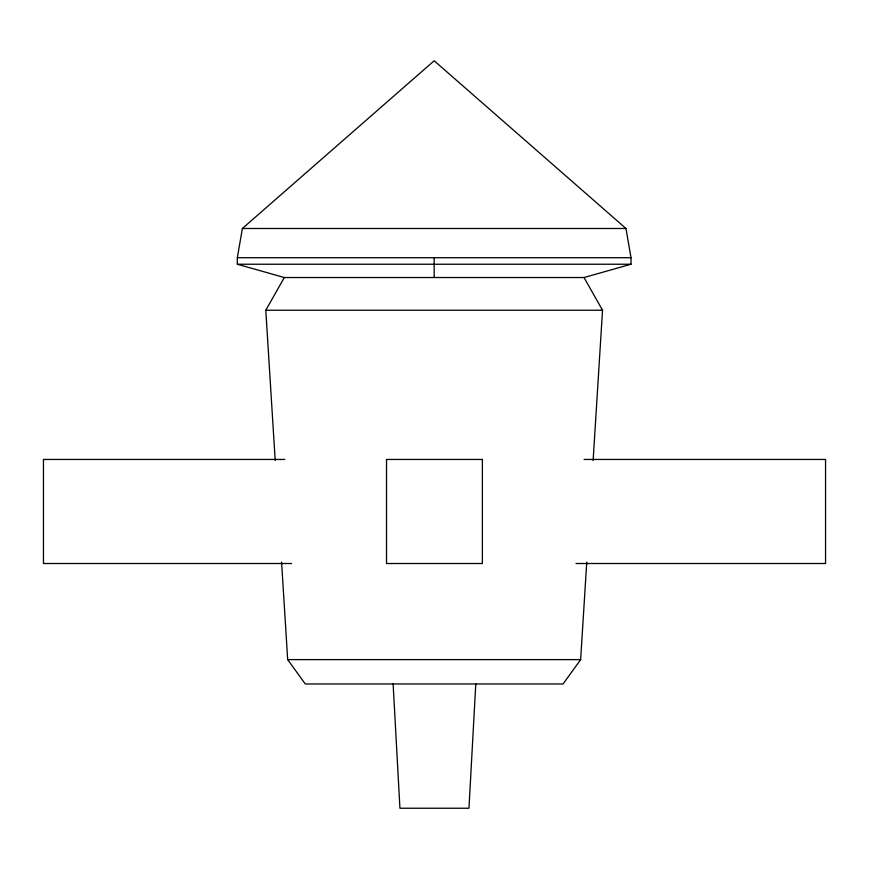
<?xml version="1.0" encoding="UTF-8"?>
<svg xmlns="http://www.w3.org/2000/svg" width="869" height="869" viewBox="0 0 869 869"><rect width="100%" height="100%" fill="white"/><g stroke="black" fill="none" stroke-linecap="round" stroke-linejoin="round"><path stroke-width="1.3" d="M475.788 683.849L468.967 808.235L399.936 808.235L393.114 683.849M281.578 562.102L287.682 659.604L305.269 683.979L563.069 683.979L580.644 659.604L586.76 562.102M593.125 460.548L602.532 310.233L584.011 277.526L284.315 277.526L237.335 264.241L237.335 257.713L242.375 228.493L434.163 60.765L625.962 228.493L631.003 257.713L631.003 264.241L584.011 277.526M275.212 460.548L265.795 310.233L284.315 277.526M242.375 228.493L625.962 228.493M237.335 257.713L631.003 257.713M237.335 264.241L631.003 264.241M265.795 310.233L602.532 310.233M284.815 459.451L43.45 459.451L43.45 563.514L291.604 563.514M584.109 459.451L825.55 459.451L825.55 563.514L575.973 563.514M287.682 659.604L580.644 659.604M434.163 257.713L434.163 277.526M482.382 459.451L386.52 459.451L386.52 563.514L482.382 563.514L482.382 459.451"/></g></svg>
